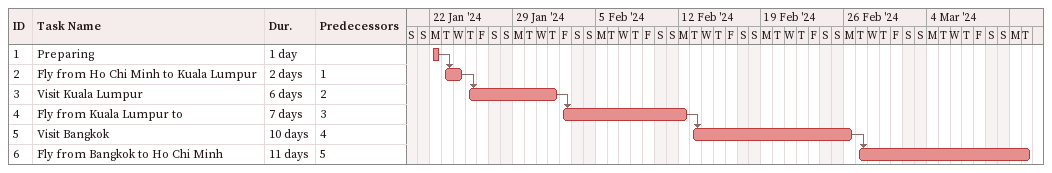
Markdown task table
| ID | Task | Duration | Start | Finish | Predecessors |
|---|---|---|---|---|---|
| 1 | Preparing | 1d | 2024-01-22 | 2024-01-22 |  |
| 2 | Fly from Ho Chi Minh to Kuala Lumpur | 2d | 2024-01-23 | 2024-01-24 | 1 |
| 3 | Visit Kuala Lumpur | 6d | 2024-01-25 | 2024-02-01 | 2 |
| 4 | Fly from Kuala Lumpur to | 7d | 2024-02-02 | 2024-02-12 | 3 |
| 5 | Visit Bangkok | 10d | 2024-02-13 | 2024-02-26 | 4 |
| 6 | Fly from Bangkok to Ho Chi Minh | 11d | 2024-02-27 | 2024-03-12 | 5 |
